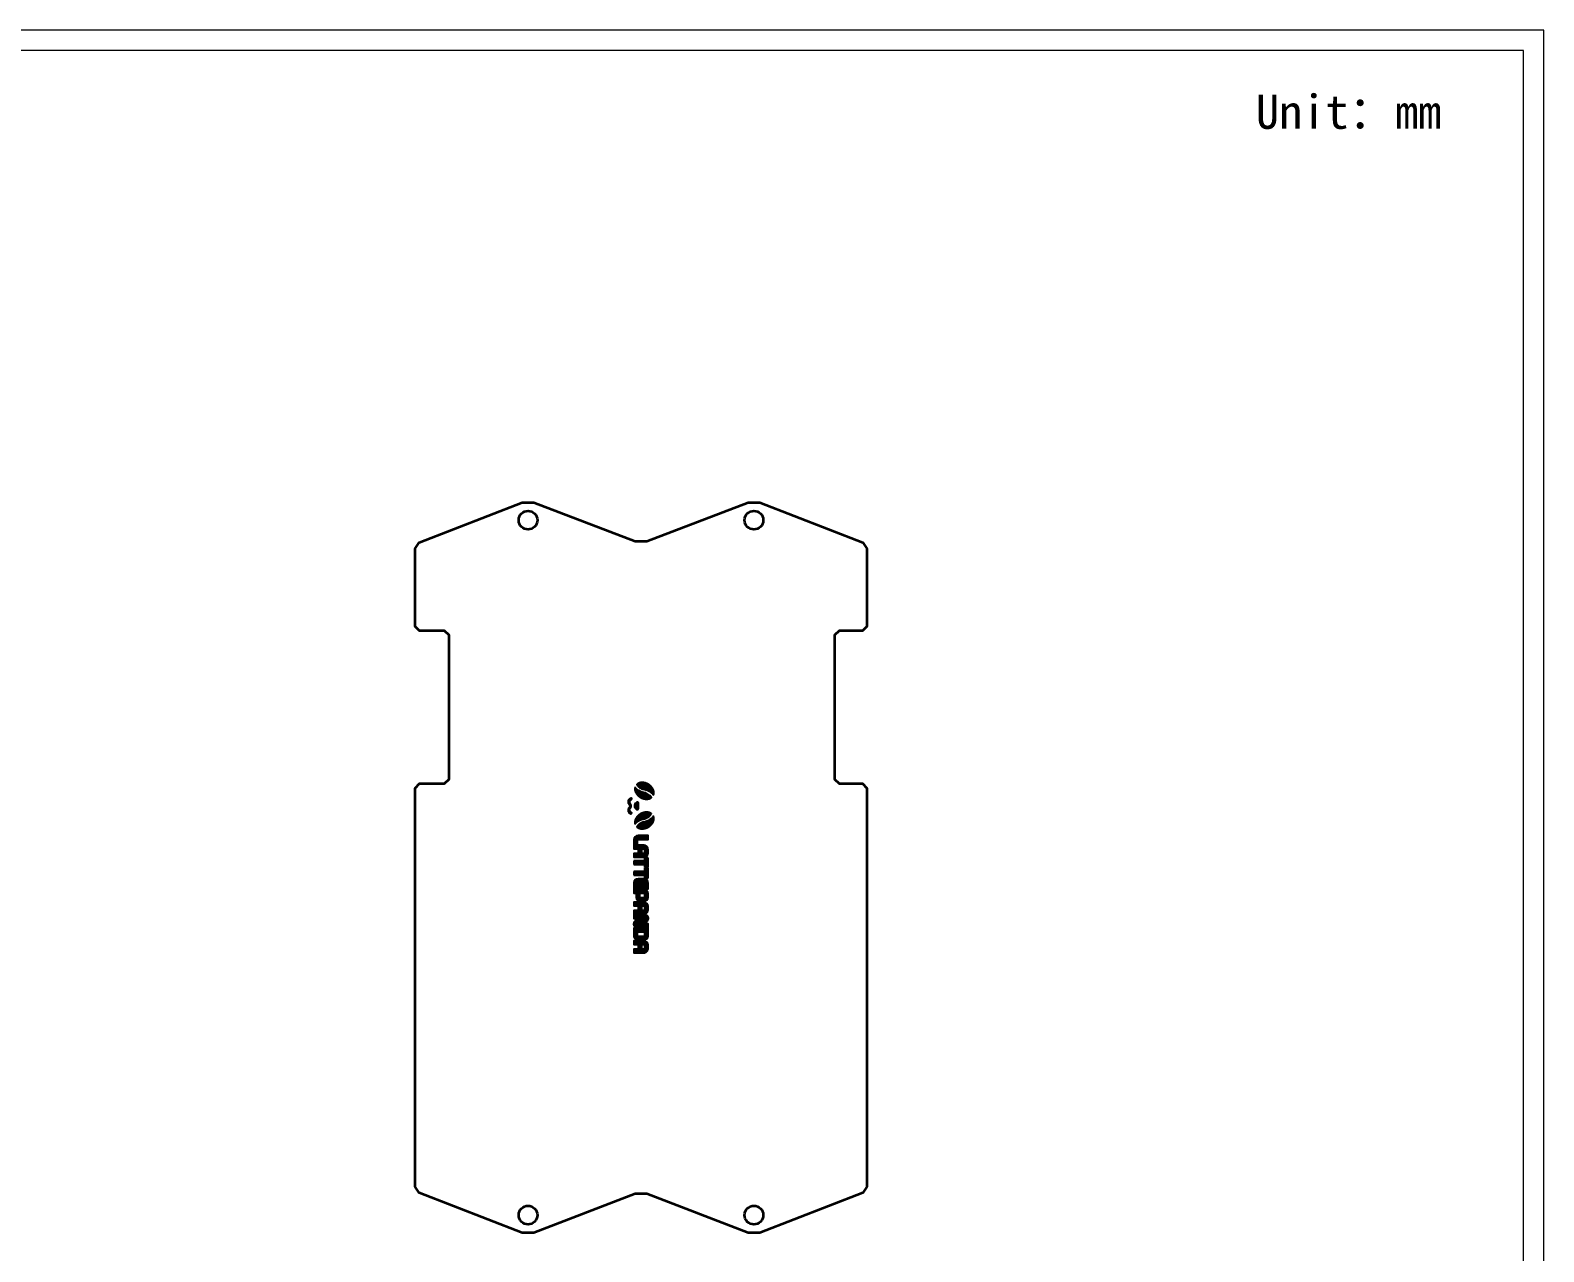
# Model space of a CAD drawing. Header units: millimetres. Extents: x 229 to 826, y -148 to 277.
# Drawn here: x 486 to 826.3, y 2.1 to 276.9 of the extents above; entities that cross this region are included whole.
import ezdxf

# ---------------------------------------------------------------- set-up
doc = ezdxf.new("R2010")
doc.units = ezdxf.units.MM
doc.header["$MEASUREMENT"] = 0
for name, color, linetype, lineweight in [('图框', 7, 'Continuous', 15), ('尺寸线层', 3, 'Continuous', 15), ('粗实线层', 7, 'Continuous', 35)]:
    doc.layers.add(name, color=color, linetype=linetype, lineweight=lineweight)
doc.layers.add('尺寸图$可见线$曲线', color=7, linetype='Continuous')
doc.styles.add('Arial Regular', font='arial.ttf')

msp = doc.modelspace()

# ---------------------------------------------------------------- hatches: boundary and pattern name
at = {"layer": '尺寸线层', "true_color": 0xcd2027}
h = msp.add_hatch(dxfattribs=at)
h.set_pattern_fill('ANSI31', color=242)
h.paths.add_polyline_path([(625.85, 106.52), (625.81, 106.57), (625.77, 106.62), (625.73, 106.66), (625.69, 106.71), (625.65, 106.76), (625.6, 106.81), (625.56, 106.85), (625.51, 106.9), (625.46, 106.94), (625.41, 106.99), (625.36, 107.03), (625.3, 107.07), (625.25, 107.11), (625.19, 107.15), (625.13, 107.19), (625.07, 107.23), (625.01, 107.27), (624.95, 107.3), (624.89, 107.34), (624.83, 107.37), (624.76, 107.4), (624.7, 107.43), (624.64, 107.46), (624.57, 107.48), (624.51, 107.51), (624.44, 107.53), (624.37, 107.55), (624.32, 107.57), (624.26, 107.59), (624.2, 107.6), (624.14, 107.61), (624.08, 107.62), (624.03, 107.63), (623.97, 107.64), (623.91, 107.65), (623.86, 107.66), (623.8, 107.66), (623.74, 107.67), (623.69, 107.67), (623.63, 107.67), (623.58, 107.67), (623.52, 107.67), (623.47, 107.66), (623.42, 107.66), (623.38, 107.66), (623.34, 107.65), (623.3, 107.65), (623.26, 107.64), (623.22, 107.63), (623.17, 107.62), (623.13, 107.61), (623.09, 107.6), (623.05, 107.59), (623.01, 107.58), (622.97, 107.57), (622.93, 107.56), (622.89, 107.54), (622.86, 107.53), (622.82, 107.51), (622.79, 107.5), (622.76, 107.48), (622.73, 107.47), (622.7, 107.45), (622.67, 107.43), (622.64, 107.42), (622.61, 107.4), (622.58, 107.38), (622.55, 107.36), (622.53, 107.34), (622.5, 107.32), (622.47, 107.3), (622.45, 107.28), (622.42, 107.26), (622.39, 107.24), (622.37, 107.21), (622.49, 107.05), (622.52, 107.01), (622.55, 106.97), (622.58, 106.93), (622.62, 106.89), (622.66, 106.85), (622.7, 106.81), (622.74, 106.77), (622.79, 106.72), (622.85, 106.68), (622.91, 106.63), (622.97, 106.59), (623.04, 106.54), (623.14, 106.47), (623.2, 106.43), (623.26, 106.4), (623.32, 106.36), (623.39, 106.33), (623.45, 106.3), (623.48, 106.28), (623.52, 106.27), (623.56, 106.25), (623.61, 106.23), (623.65, 106.22), (623.7, 106.2), (623.74, 106.19), (623.78, 106.18), (623.83, 106.17), (623.87, 106.16), (623.95, 106.14), (624.21, 106.09), (624.31, 106.07), (624.36, 106.05), (624.41, 106.04), (624.47, 106.02), (624.53, 106.01), (624.58, 105.99), (624.64, 105.97), (624.71, 105.94), (624.77, 105.92), (624.84, 105.89), (624.9, 105.85), (624.97, 105.82), (625.05, 105.78), (625.12, 105.74), (625.2, 105.69), (625.3, 105.63), (625.39, 105.56), (625.48, 105.5), (625.52, 105.47), (625.56, 105.44), (625.63, 105.38), (625.7, 105.32), (625.76, 105.26), (625.82, 105.21), (625.87, 105.15), (625.92, 105.1), (625.97, 105.05), (626.01, 105), (626.05, 104.95), (626.08, 104.91), (626.14, 104.83), (626.16, 104.87), (626.17, 104.91), (626.19, 104.96), (626.2, 105), (626.21, 105.05), (626.22, 105.09), (626.23, 105.14), (626.24, 105.18), (626.24, 105.23), (626.24, 105.27), (626.25, 105.32), (626.25, 105.36), (626.25, 105.41), (626.25, 105.46), (626.24, 105.5), (626.24, 105.55), (626.23, 105.59), (626.23, 105.64), (626.22, 105.69), (626.21, 105.73), (626.2, 105.78), (626.19, 105.82), (626.17, 105.87), (626.16, 105.91), (626.15, 105.96), (626.13, 106), (626.11, 106.04), (626.09, 106.09), (626.07, 106.13), (626.05, 106.17), (626.03, 106.22), (626.01, 106.26), (625.98, 106.31), (625.95, 106.36), (625.92, 106.41), (625.88, 106.47)])
h.paths.add_polyline_path([(623.96, 105.45, -0.177533), (622, 106.58), (621.99, 106.55), (621.98, 106.52), (621.98, 106.48), (621.97, 106.45), (621.97, 106.42), (621.96, 106.39), (621.96, 106.35), (621.96, 106.32), (621.96, 106.29), (621.95, 106.26), (621.95, 106.22), (621.95, 106.19), (621.96, 106.16), (621.96, 106.13), (621.96, 106.09), (621.96, 106.06), (621.97, 106.03), (621.97, 106), (621.98, 105.96), (621.98, 105.93), (621.99, 105.9), (621.99, 105.87), (622, 105.83), (622.01, 105.8), (622.02, 105.77), (622.03, 105.74), (622.05, 105.67), (622.07, 105.61), (622.09, 105.55), (622.11, 105.5), (622.14, 105.45), (622.16, 105.4), (622.19, 105.35), (622.22, 105.3), (622.25, 105.25), (622.28, 105.2), (622.31, 105.15), (622.34, 105.1), (622.38, 105.05), (622.42, 105), (622.45, 104.95), (622.49, 104.91), (622.53, 104.86), (622.58, 104.82), (622.62, 104.77), (622.67, 104.72), (622.73, 104.67), (622.78, 104.62), (622.84, 104.57), (622.9, 104.53), (622.95, 104.49), (623.01, 104.44), (623.07, 104.4), (623.13, 104.36), (623.19, 104.33), (623.25, 104.29), (623.31, 104.26), (623.37, 104.23), (623.43, 104.2), (623.49, 104.17), (623.55, 104.15), (623.61, 104.12), (623.67, 104.1), (623.73, 104.08), (623.79, 104.06), (623.85, 104.04), (623.91, 104.02), (623.97, 104.01), (624.02, 103.99), (624.08, 103.98), (624.14, 103.97), (624.2, 103.96), (624.26, 103.95), (624.32, 103.94), (624.38, 103.94), (624.43, 103.93), (624.49, 103.93), (624.54, 103.93), (624.58, 103.93), (624.63, 103.93), (624.67, 103.93), (624.72, 103.93), (624.76, 103.94), (624.81, 103.94), (624.85, 103.95), (624.9, 103.95), (624.94, 103.96), (624.99, 103.97), (625.03, 103.97), (625.07, 103.98), (625.12, 104), (625.16, 104.01), (625.2, 104.02), (625.24, 104.03), (625.27, 104.04), (625.3, 104.05), (625.34, 104.07), (625.37, 104.08), (625.4, 104.09), (625.43, 104.11), (625.47, 104.13), (625.5, 104.14), (625.53, 104.16), (625.56, 104.18), (625.59, 104.19), (625.62, 104.21), (625.65, 104.23), (625.68, 104.25), (625.71, 104.27), (625.64, 104.37, 0.199507)])
h.paths.add_polyline_path([(622.81, 102.91, 0.487088), (622.42, 103.22), (622.31, 103.16, 0.127146), (621.97, 102.79, 0.247465), (621.99, 101.96, 0.090172), (622.22, 101.68, 0.066863), (622.43, 101.56), (622.48, 101.56), (622.5, 101.56), (622.52, 101.56, 0.383154), (622.81, 101.86)])
h.paths.add_polyline_path([(620.89, 102.98, -0.490552), (621.05, 103.76), (621.15, 103.79, 0.364493), (621.29, 103.95), (621.29, 103.95), (621.29, 103.96), (621.29, 103.97), (621.28, 103.99), (621.25, 104.06), (621.16, 104.11), (621.14, 104.11), (621.12, 104.11), (621.09, 104.11), (621.08, 104.11), (621.06, 104.11), (621.04, 104.11), (621.03, 104.1), (621.01, 104.1), (620.99, 104.09), (620.97, 104.09), (620.95, 104.08), (620.94, 104.07), (620.92, 104.07), (620.9, 104.06), (620.88, 104.05), (620.87, 104.04), (620.85, 104.03), (620.83, 104.02), (620.82, 104.01), (620.8, 104), (620.79, 103.99), (620.77, 103.98), (620.76, 103.97), (620.74, 103.96), (620.73, 103.95), (620.71, 103.93), (620.7, 103.92), (620.68, 103.91), (620.67, 103.89), (620.66, 103.88), (620.64, 103.87), (620.63, 103.85), (620.62, 103.84), (620.61, 103.82), (620.6, 103.8), (620.59, 103.79), (620.58, 103.77), (620.56, 103.75), (620.55, 103.74), (620.54, 103.72), (620.53, 103.7), (620.53, 103.68), (620.52, 103.66), (620.51, 103.64), (620.5, 103.62), (620.49, 103.6), (620.49, 103.58), (620.48, 103.56), (620.47, 103.54), (620.47, 103.52), (620.46, 103.5), (620.46, 103.48), (620.46, 103.46), (620.45, 103.44), (620.45, 103.41), (620.45, 103.39), (620.44, 103.36), (620.44, 103.33), (620.44, 103.3), (620.44, 103.29), (620.44, 103.27), (620.44, 103.26), (620.44, 103.24), (620.45, 103.22), (620.45, 103.21), (620.45, 103.19), (620.45, 103.17), (620.45, 103.16), (620.46, 103.14), (620.46, 103.12), (620.47, 103.11), (620.47, 103.09), (620.47, 103.07), (620.48, 103.06), (620.48, 103.04), (620.49, 103.02), (620.5, 103.01), (620.5, 102.99), (620.51, 102.97), (620.52, 102.96), (620.53, 102.94), (620.54, 102.92), (620.55, 102.9), (620.56, 102.88), (620.57, 102.86), (620.58, 102.84), (620.59, 102.83), (620.6, 102.81), (620.62, 102.79), (620.63, 102.78), (620.64, 102.76), (620.66, 102.74), (620.67, 102.73), (620.68, 102.71), (620.7, 102.7, -0.374443), (620.7, 102.04), (620.68, 102.02), (620.66, 102), (620.64, 101.98), (620.62, 101.96), (620.62, 101.94), (620.61, 101.93), (620.6, 101.92), (620.59, 101.91), (620.58, 101.9), (620.58, 101.88), (620.57, 101.87), (620.56, 101.86), (620.55, 101.83), (620.53, 101.81), (620.52, 101.78), (620.51, 101.75), (620.5, 101.73), (620.49, 101.7), (620.48, 101.67), (620.48, 101.66), (620.47, 101.65), (620.47, 101.63), (620.47, 101.61), (620.46, 101.59), (620.46, 101.58), (620.46, 101.56), (620.46, 101.54), (620.45, 101.51), (620.45, 101.48), (620.45, 101.46), (620.45, 101.43), (620.45, 101.41), (620.45, 101.39), (620.45, 101.37), (620.45, 101.36), (620.46, 101.34), (620.46, 101.32), (620.46, 101.3), (620.46, 101.29), (620.47, 101.27), (620.47, 101.25), (620.47, 101.24), (620.48, 101.22), (620.48, 101.2), (620.49, 101.18), (620.49, 101.17), (620.5, 101.15), (620.5, 101.13), (620.51, 101.12), (620.52, 101.1), (620.52, 101.08), (620.53, 101.06), (620.54, 101.04), (620.55, 101.03), (620.56, 101.01), (620.57, 100.99), (620.58, 100.98), (620.59, 100.96), (620.6, 100.94), (620.61, 100.93), (620.62, 100.91), (620.63, 100.9), (620.64, 100.88), (620.66, 100.87), (620.67, 100.86), (620.68, 100.84), (620.69, 100.83), (620.7, 100.82), (620.72, 100.81), (620.73, 100.79), (620.74, 100.78), (620.76, 100.77), (620.77, 100.76), (620.79, 100.75), (620.8, 100.74), (620.81, 100.73), (620.83, 100.72), (620.84, 100.71), (620.86, 100.7), (620.87, 100.69), (620.89, 100.69), (620.9, 100.68), (620.92, 100.67), (620.93, 100.67), (620.95, 100.66), (620.96, 100.66), (620.98, 100.65), (620.99, 100.65), (621, 100.64), (621.02, 100.64), (621.03, 100.63), (621.05, 100.63), (621.07, 100.63), (621.08, 100.62), (621.1, 100.62), (621.11, 100.62), (621.11, 100.62), (621.12, 100.62), (621.13, 100.62), (621.14, 100.62), (621.14, 100.62, 0.332651), (621.28, 100.75), (621.29, 100.77), (621.29, 100.78), (621.29, 100.79), (621.29, 100.81, 0.234651), (621.2, 100.93), (621.15, 100.95), (621.05, 100.98, -0.490977), (620.89, 101.76, 0.420874)])
h.paths.add_polyline_path([(625.52, 100.4), (625.56, 100.45), (625.71, 100.65), (625.68, 100.67), (625.65, 100.69), (625.62, 100.71), (625.59, 100.73), (625.56, 100.75), (625.53, 100.76), (625.49, 100.78), (625.46, 100.8), (625.43, 100.81), (625.4, 100.83), (625.36, 100.84), (625.33, 100.86), (625.3, 100.87), (625.26, 100.88), (625.23, 100.89), (625.19, 100.9), (625.16, 100.91), (625.13, 100.92), (625.09, 100.93), (625.06, 100.94), (625.02, 100.95), (624.99, 100.95), (624.95, 100.96), (624.91, 100.97), (624.84, 100.98), (624.77, 100.98), (624.7, 100.99), (624.63, 100.99), (624.56, 100.99), (624.5, 100.99), (624.44, 100.99), (624.38, 100.98), (624.31, 100.98), (624.25, 100.97), (624.19, 100.96), (624.12, 100.95), (624.06, 100.93), (624, 100.92), (623.93, 100.9), (623.87, 100.89), (623.81, 100.87), (623.74, 100.85), (623.68, 100.82), (623.61, 100.8), (623.55, 100.77), (623.49, 100.75), (623.43, 100.72), (623.37, 100.69), (623.31, 100.66), (623.25, 100.63), (623.19, 100.59), (623.13, 100.55), (623.07, 100.52), (623.01, 100.48), (622.95, 100.43), (622.89, 100.39), (622.84, 100.35), (622.78, 100.3), (622.73, 100.25), (622.67, 100.2), (622.63, 100.16), (622.59, 100.12), (622.55, 100.08), (622.51, 100.04), (622.48, 99.99), (622.44, 99.95), (622.41, 99.9), (622.37, 99.86), (622.34, 99.82), (622.31, 99.77), (622.28, 99.72), (622.25, 99.68), (622.22, 99.63), (622.2, 99.58), (622.17, 99.54), (622.15, 99.49), (622.13, 99.45), (622.11, 99.41), (622.1, 99.38), (622.08, 99.34), (622.07, 99.3), (622.05, 99.26), (622.04, 99.22), (622.03, 99.18), (622.02, 99.15), (622.01, 99.11), (622, 99.07), (621.99, 99.03), (621.98, 98.99), (621.97, 98.95), (621.97, 98.91), (621.96, 98.87), (621.96, 98.83), (621.96, 98.8), (621.96, 98.77), (621.95, 98.73), (621.95, 98.7), (621.95, 98.67), (621.96, 98.64), (621.96, 98.6), (621.96, 98.57), (621.96, 98.54), (621.97, 98.5), (621.97, 98.47), (621.98, 98.44), (621.98, 98.4), (621.99, 98.37), (622, 98.34), (622.03, 98.38), (622.07, 98.43), (622.11, 98.47), (622.14, 98.51), (622.18, 98.55), (622.22, 98.58), (622.26, 98.62), (622.29, 98.66), (622.35, 98.7), (622.4, 98.75), (622.45, 98.79), (622.51, 98.84), (622.57, 98.88), (622.63, 98.92), (622.69, 98.97), (622.76, 99.01), (622.84, 99.06), (622.92, 99.1), (623.01, 99.15), (623.1, 99.2), (623.18, 99.24), (623.27, 99.28), (623.35, 99.31), (623.4, 99.33), (623.44, 99.34), (623.51, 99.37), (623.58, 99.39), (623.64, 99.41), (623.71, 99.42), (623.83, 99.45), (624.05, 99.49), (624.15, 99.51), (624.2, 99.52), (624.25, 99.54), (624.31, 99.55), (624.36, 99.57), (624.41, 99.59), (624.47, 99.61), (624.52, 99.63), (624.58, 99.66), (624.63, 99.69), (624.69, 99.72), (624.75, 99.75), (624.81, 99.79), (624.9, 99.84), (624.99, 99.9), (625.07, 99.96), (625.15, 100.02), (625.18, 100.05), (625.21, 100.07), (625.25, 100.1), (625.28, 100.13), (625.31, 100.16), (625.33, 100.19), (625.39, 100.24), (625.44, 100.3), (625.48, 100.35)])
h.paths.add_polyline_path([(625.87, 98.43), (625.9, 98.47), (625.93, 98.51), (625.95, 98.55), (625.98, 98.59), (626, 98.64), (626.03, 98.68), (626.05, 98.73), (626.07, 98.77), (626.09, 98.82), (626.11, 98.86), (626.13, 98.91), (626.15, 98.96), (626.16, 99), (626.17, 99.04), (626.18, 99.08), (626.19, 99.11), (626.2, 99.15), (626.21, 99.18), (626.22, 99.22), (626.22, 99.26), (626.23, 99.29), (626.24, 99.33), (626.24, 99.37), (626.24, 99.4), (626.25, 99.44), (626.25, 99.48), (626.25, 99.51), (626.25, 99.55), (626.25, 99.59), (626.25, 99.62), (626.25, 99.65), (626.24, 99.68), (626.24, 99.72), (626.23, 99.75), (626.23, 99.78), (626.22, 99.81), (626.22, 99.84), (626.21, 99.88), (626.2, 99.91), (626.19, 99.94), (626.18, 99.97), (626.17, 100), (626.16, 100.03), (626.15, 100.06), (626.14, 100.09, -0.106667), (625.15, 99.2), (625.12, 99.18), (625.09, 99.16), (624.94, 99.08), (624.86, 99.05), (624.79, 99.01), (624.72, 98.99), (624.66, 98.96), (624.59, 98.94), (624.53, 98.92), (624.47, 98.9), (624.41, 98.88), (624.36, 98.87), (624.3, 98.85), (624.19, 98.83), (623.9, 98.77), (623.81, 98.75), (623.76, 98.74), (623.71, 98.72), (623.66, 98.71), (623.61, 98.69), (623.56, 98.67), (623.5, 98.65), (623.45, 98.62), (623.39, 98.59), (623.33, 98.56), (623.27, 98.52), (623.17, 98.47), (623.11, 98.43), (623.04, 98.39), (622.98, 98.34), (622.9, 98.29), (622.83, 98.23), (622.8, 98.2), (622.76, 98.17), (622.73, 98.14), (622.7, 98.11), (622.67, 98.08), (622.64, 98.05), (622.61, 98.02), (622.59, 97.99), (622.54, 97.93), (622.49, 97.87), (622.37, 97.71), (622.4, 97.68), (622.43, 97.65), (622.46, 97.63), (622.49, 97.6), (622.52, 97.58), (622.55, 97.56), (622.59, 97.53), (622.62, 97.51), (622.65, 97.49), (622.69, 97.47), (622.72, 97.46), (622.76, 97.44), (622.79, 97.42), (622.83, 97.41), (622.87, 97.39), (622.9, 97.38), (622.94, 97.36), (622.98, 97.35), (623.02, 97.34), (623.06, 97.33), (623.1, 97.32), (623.14, 97.31), (623.18, 97.3), (623.22, 97.29), (623.26, 97.28), (623.3, 97.28), (623.34, 97.27), (623.38, 97.27), (623.42, 97.26), (623.46, 97.26), (623.5, 97.26), (623.54, 97.26), (623.6, 97.26), (623.67, 97.26), (623.73, 97.26), (623.79, 97.26), (623.86, 97.27), (623.92, 97.28), (623.98, 97.29), (624.05, 97.3), (624.11, 97.31), (624.18, 97.32), (624.25, 97.34), (624.31, 97.36), (624.38, 97.37), (624.44, 97.39), (624.51, 97.42), (624.58, 97.44), (624.64, 97.47), (624.71, 97.5), (624.78, 97.53), (624.85, 97.56), (624.93, 97.6), (625.01, 97.65), (625.09, 97.7), (625.18, 97.75), (625.22, 97.78), (625.26, 97.81), (625.3, 97.84), (625.34, 97.87), (625.38, 97.9), (625.42, 97.94), (625.46, 97.97), (625.5, 98.01), (625.54, 98.04), (625.58, 98.08), (625.61, 98.11), (625.65, 98.15), (625.68, 98.19), (625.72, 98.23), (625.75, 98.27), (625.78, 98.31), (625.81, 98.35), (625.84, 98.39)])
h.paths.add_polyline_path([(624.93, 95.71), (622.71, 95.71, 0.413978), (621.75, 94.75), (621.75, 93.7), (622.58, 93.7), (622.58, 94.75, -0.414214), (622.71, 94.88), (624.93, 94.88)])
h.paths.add_polyline_path([(623.5, 92.71), (623.97, 92.71), (624.02, 92.7, -0.296665), (624.1, 92.58), (624.1, 91.83), (624.1, 91.8, -0.352526), (623.97, 91.7), (621.75, 91.7), (621.75, 90.87), (623.97, 90.87, 0.414115), (624.93, 91.83), (624.93, 92.58, 0.414189), (623.97, 93.54), (621.75, 93.54), (621.75, 92.71), (622.67, 92.71), (622.67, 91.83), (623.5, 91.83)])
h.paths.add_polyline_path([(624.93, 90.72), (624.12, 90.72), (624.12, 90.04), (621.75, 90.04), (621.75, 89.21), (624.12, 89.21), (624.12, 88.53), (624.93, 88.53)])
h.paths.add_polyline_path([(624.93, 88.36), (624.12, 88.36), (624.12, 87.68), (621.75, 87.68), (621.75, 86.85), (624.12, 86.85), (624.12, 86.18), (624.93, 86.18)])
h.paths.add_polyline_path([(623.97, 86.02), (622.71, 86.02, 0.413978), (621.75, 85.06), (621.75, 83.76), (622.58, 83.76), (622.58, 85.06, -0.308193), (622.66, 85.18), (622.71, 85.19), (622.92, 85.19), (622.92, 83.76), (623.75, 83.76), (623.75, 85.19), (623.97, 85.19), (624.02, 85.18, -0.296665), (624.1, 85.06), (624.1, 83.76), (624.93, 83.76), (624.93, 85.06, 0.414189)])
h.paths.add_polyline_path([(624.93, 82.62, 0.414312), (623.97, 83.58), (621.75, 83.58), (621.75, 82.75), (623.97, 82.75, -0.413735), (624.1, 82.62), (624.1, 81.88, -0.414214), (623.97, 81.74), (623.22, 81.74, -0.413049), (623.09, 81.88), (623.09, 82.62), (622.26, 82.62), (622.26, 81.87, 0.414106), (623.22, 80.91), (623.97, 80.91, 0.413703), (624.93, 81.88)])
h.paths.add_polyline_path([(623.97, 80.74), (621.75, 80.74), (621.75, 79.9), (622.67, 79.9), (622.67, 79.02), (623.5, 79.02), (623.5, 79.9), (623.97, 79.9, -0.414214), (624.1, 79.77), (624.1, 79.01), (624.09, 78.99, -0.348462), (623.97, 78.89), (621.75, 78.89), (621.75, 78.06), (623.97, 78.06), (623.99, 78.06), (624.02, 78.06), (624.04, 78.06), (624.07, 78.07), (624.09, 78.07), (624.11, 78.07), (624.14, 78.08), (624.16, 78.08), (624.19, 78.09), (624.21, 78.09), (624.23, 78.1), (624.25, 78.1), (624.28, 78.11), (624.3, 78.12), (624.32, 78.13), (624.34, 78.14), (624.36, 78.15), (624.39, 78.16), (624.41, 78.17), (624.43, 78.18), (624.45, 78.19), (624.47, 78.2), (624.49, 78.21), (624.51, 78.23), (624.52, 78.24), (624.54, 78.25), (624.56, 78.27), (624.58, 78.28), (624.6, 78.3), (624.61, 78.31), (624.63, 78.33), (624.65, 78.34), (624.66, 78.36), (624.68, 78.38), (624.7, 78.39), (624.71, 78.41), (624.72, 78.43), (624.74, 78.45), (624.75, 78.47), (624.77, 78.49), (624.78, 78.51), (624.79, 78.53), (624.8, 78.55), (624.81, 78.57), (624.82, 78.59), (624.83, 78.61), (624.84, 78.63), (624.85, 78.65), (624.86, 78.67), (624.87, 78.69), (624.88, 78.72), (624.89, 78.74), (624.89, 78.76), (624.9, 78.78), (624.9, 78.81), (624.91, 78.83), (624.91, 78.85), (624.92, 78.88), (624.92, 78.9), (624.92, 78.93), (624.93, 78.95), (624.93, 78.97), (624.93, 79), (624.93, 79.77, 0.414214)])
h.paths.add_polyline_path([(624.97, 77.35), (624.96, 77.36), (624.96, 77.38), (624.95, 77.4), (624.94, 77.42), (624.94, 77.43), (624.93, 77.45), (624.92, 77.47), (624.92, 77.48), (624.91, 77.5), (624.9, 77.51), (624.89, 77.52), (624.88, 77.54), (624.87, 77.55), (624.86, 77.57), (624.85, 77.58), (624.84, 77.59), (624.83, 77.61), (624.82, 77.62), (624.81, 77.63), (624.8, 77.64), (624.79, 77.66), (624.78, 77.67), (624.76, 77.68), (624.75, 77.69), (624.74, 77.7), (624.72, 77.71), (624.71, 77.73), (624.7, 77.74), (624.68, 77.75), (624.67, 77.76), (624.65, 77.76), (624.64, 77.77), (624.62, 77.78), (624.6, 77.79), (624.59, 77.8), (624.57, 77.81), (624.56, 77.81), (624.54, 77.82), (624.52, 77.83), (624.5, 77.83), (624.48, 77.84), (624.46, 77.85), (624.43, 77.85), (624.41, 77.86), (624.39, 77.86), (624.37, 77.87), (624.35, 77.87), (624.33, 77.87), (624.3, 77.87), (624.28, 77.88), (624.26, 77.88), (624.24, 77.88), (624.22, 77.88), (624.19, 77.88), (621.75, 77.88), (621.75, 77.05), (623.79, 77.05), (624.32, 77.1), (624.33, 77.05), (623.81, 76.98), (622.58, 76.76), (622.5, 76.74), (622.42, 76.72), (622.38, 76.71), (622.35, 76.7), (622.31, 76.69), (622.28, 76.68), (622.25, 76.67), (622.22, 76.65), (622.19, 76.64), (622.16, 76.62), (622.14, 76.62), (622.12, 76.61), (622.11, 76.6), (622.09, 76.59), (622.08, 76.58), (622.06, 76.57), (622.04, 76.56), (622.03, 76.55), (622.01, 76.53), (622, 76.52), (621.99, 76.51), (621.97, 76.5), (621.96, 76.49), (621.94, 76.47), (621.93, 76.46), (621.92, 76.45), (621.9, 76.43), (621.89, 76.41), (621.88, 76.39), (621.86, 76.37), (621.85, 76.36), (621.84, 76.34), (621.83, 76.32), (621.81, 76.3), (621.8, 76.28), (621.79, 76.26), (621.78, 76.24), (621.77, 76.22), (621.77, 76.2), (621.76, 76.18), (621.75, 76.16), (621.74, 76.14), (621.73, 76.11), (621.73, 76.09), (621.72, 76.07), (621.72, 76.05), (621.71, 76.03), (621.71, 76.01), (621.7, 75.99), (621.7, 75.96), (621.7, 75.94), (621.7, 75.92), (621.69, 75.9), (621.69, 75.88), (621.69, 75.86), (621.69, 75.83), (621.69, 75.81), (621.69, 75.79), (621.69, 75.77), (621.69, 75.75), (621.7, 75.73), (621.7, 75.72), (621.7, 75.7), (621.7, 75.68), (621.71, 75.66), (621.71, 75.64), (621.72, 75.62), (621.72, 75.61), (621.73, 75.59), (621.73, 75.57), (621.74, 75.55), (621.74, 75.54), (621.75, 75.52), (621.76, 75.5), (621.76, 75.49), (621.77, 75.47), (621.78, 75.46), (621.79, 75.44), (621.8, 75.43), (621.8, 75.41), (621.81, 75.4), (621.82, 75.39), (621.83, 75.37), (621.84, 75.36), (621.85, 75.35), (621.86, 75.33), (621.87, 75.32), (621.88, 75.31), (621.89, 75.3), (621.9, 75.29), (621.92, 75.27), (621.93, 75.26), (621.94, 75.25), (621.96, 75.24), (621.97, 75.23), (621.98, 75.22), (622, 75.21), (622.01, 75.2), (622.03, 75.19), (622.04, 75.18), (622.06, 75.17), (622.07, 75.16), (622.09, 75.15), (622.1, 75.14), (622.12, 75.14), (622.14, 75.13), (622.16, 75.12), (622.18, 75.11), (622.2, 75.11), (622.22, 75.1), (622.25, 75.09), (622.27, 75.09), (622.29, 75.08), (622.31, 75.08), (622.33, 75.08), (622.36, 75.07), (622.38, 75.07), (622.4, 75.07), (622.43, 75.07), (622.45, 75.07), (622.47, 75.06), (622.5, 75.06), (624.93, 75.06), (624.93, 75.9), (622.97, 75.9), (622.37, 75.85), (622.36, 75.89), (622.88, 75.96), (623.09, 76.01), (623.3, 76.05), (623.52, 76.09), (624.13, 76.2), (624.25, 76.23), (624.29, 76.24), (624.33, 76.25), (624.37, 76.26), (624.4, 76.27), (624.44, 76.28), (624.48, 76.3), (624.49, 76.31), (624.51, 76.31), (624.53, 76.32), (624.55, 76.33), (624.57, 76.34), (624.59, 76.36), (624.61, 76.37), (624.63, 76.38), (624.65, 76.39), (624.67, 76.41), (624.68, 76.42), (624.7, 76.43), (624.71, 76.44), (624.72, 76.45), (624.74, 76.46), (624.75, 76.48), (624.76, 76.49), (624.77, 76.5), (624.78, 76.52), (624.8, 76.53), (624.81, 76.55), (624.83, 76.57), (624.84, 76.59), (624.85, 76.61), (624.86, 76.63), (624.87, 76.64), (624.89, 76.66), (624.9, 76.68), (624.91, 76.7), (624.91, 76.72), (624.92, 76.74), (624.93, 76.76), (624.94, 76.79), (624.95, 76.81), (624.96, 76.83), (624.96, 76.85), (624.97, 76.87), (624.97, 76.89), (624.98, 76.91), (624.98, 76.93), (624.99, 76.95), (624.99, 76.98), (624.99, 77), (625, 77.02), (625, 77.04), (625, 77.06), (625, 77.08), (625, 77.1), (625, 77.12), (625, 77.15), (625, 77.17), (625, 77.18), (625, 77.2), (624.99, 77.22), (624.99, 77.24), (624.99, 77.26), (624.98, 77.28), (624.98, 77.29), (624.98, 77.31), (624.97, 77.33)])
h.paths.add_polyline_path([(624.93, 73.18), (624.93, 74.88), (621.75, 74.88), (621.75, 73.17, 0.413999), (622.71, 72.21), (623.97, 72.21, 0.414191)])
h.paths.add_polyline_path([(623.97, 73.04), (622.71, 73.04), (622.68, 73.04, -0.353166), (622.58, 73.17), (622.58, 74.05), (624.1, 74.05), (624.1, 73.17, -0.308867), (624.02, 73.05)], flags=16)
h.paths.add_polyline_path([(623.97, 72.03), (621.75, 72.03), (621.75, 71.2), (622.67, 71.2), (622.67, 70.32), (623.5, 70.32), (623.5, 71.2), (623.97, 71.2, -0.41488), (624.1, 71.07), (624.1, 70.32), (624.1, 70.29), (624.09, 70.27, -0.297306), (623.97, 70.19), (621.75, 70.19), (621.75, 69.36), (623.97, 69.36), (623.99, 69.36), (624.02, 69.36), (624.04, 69.36), (624.07, 69.36), (624.09, 69.37), (624.11, 69.37), (624.14, 69.37), (624.16, 69.38), (624.19, 69.38), (624.21, 69.39), (624.23, 69.39), (624.25, 69.4), (624.28, 69.41), (624.3, 69.42), (624.32, 69.42), (624.34, 69.43), (624.36, 69.44), (624.39, 69.45), (624.41, 69.46), (624.43, 69.47), (624.45, 69.49), (624.47, 69.5), (624.49, 69.51), (624.51, 69.52), (624.52, 69.54), (624.54, 69.55), (624.56, 69.56), (624.58, 69.58), (624.6, 69.59), (624.61, 69.61), (624.63, 69.62), (624.65, 69.64), (624.66, 69.66), (624.68, 69.67), (624.7, 69.69), (624.71, 69.71), (624.72, 69.73), (624.74, 69.74), (624.75, 69.76), (624.77, 69.78), (624.78, 69.8), (624.79, 69.82), (624.8, 69.84), (624.81, 69.86), (624.82, 69.88), (624.83, 69.9), (624.84, 69.92), (624.85, 69.95), (624.86, 69.97), (624.87, 69.99), (624.88, 70.01), (624.89, 70.03), (624.89, 70.06), (624.9, 70.08), (624.9, 70.1), (624.91, 70.13), (624.91, 70.15), (624.92, 70.17), (624.92, 70.2), (624.92, 70.22), (624.93, 70.25), (624.93, 70.27), (624.93, 70.3), (624.93, 71.07, 0.414321)])

# ---------------------------------------------------------------- linework, layer by layer
at = {"layer": '图框'}
for points in [[(826.35, 276.92), (228.99, 276.92), (228.99, -148.18), (826.35, -148.18)], [(821.78, 272.35), (233.56, 272.35), (233.56, -143.61), (821.78, -143.61)]]:
    msp.add_lwpolyline(points, close=True, dxfattribs=at)
at = {"layer": '尺寸图$可见线$曲线'}
for p, q in [((620.82, 103.07), (620.82, 103.08)), ((621.75, 90.04), (621.75, 89.21)), ((624.12, 90.04), (621.75, 90.04)), ((621.75, 89.21), (624.12, 89.21)), ((624.93, 90.72), (624.12, 90.72)), ((624.12, 90.72), (624.12, 90.04)), ((624.12, 89.21), (624.12, 88.53)), ((624.12, 88.53), (624.93, 88.53)), ((624.93, 88.53), (624.93, 90.72)), ((621.75, 87.68), (621.75, 86.85)), ((624.12, 87.68), (621.75, 87.68)), ((621.75, 86.85), (624.12, 86.85)), ((624.93, 88.36), (624.12, 88.36)), ((624.12, 88.36), (624.12, 87.68)), ((624.12, 86.85), (624.12, 86.18)), ((624.12, 86.18), (624.93, 86.18)), ((624.93, 86.18), (624.93, 88.36))]:
    msp.add_line(p, q, dxfattribs=at)
for points in [[(622, 106.58), (621.99, 106.55), (621.98, 106.52), (621.98, 106.48), (621.97, 106.45), (621.97, 106.42), (621.96, 106.39), (621.96, 106.35), (621.96, 106.32), (621.96, 106.29), (621.95, 106.26), (621.95, 106.22), (621.95, 106.19), (621.96, 106.16), (621.96, 106.13), (621.96, 106.09), (621.96, 106.06), (621.97, 106.03), (621.97, 106), (621.98, 105.96), (621.98, 105.93), (621.99, 105.9), (621.99, 105.87), (622, 105.83), (622.01, 105.8), (622.02, 105.77), (622.03, 105.74), (622.05, 105.67), (622.07, 105.61), (622.09, 105.55), (622.11, 105.5), (622.14, 105.45), (622.16, 105.4), (622.19, 105.35), (622.22, 105.3), (622.25, 105.25), (622.28, 105.2), (622.31, 105.15), (622.34, 105.1), (622.38, 105.05), (622.42, 105), (622.45, 104.95), (622.49, 104.91), (622.53, 104.86), (622.58, 104.82), (622.62, 104.77), (622.67, 104.72), (622.73, 104.67), (622.78, 104.62), (622.84, 104.57), (622.9, 104.53), (622.95, 104.49), (623.01, 104.44), (623.07, 104.4), (623.13, 104.36), (623.19, 104.33), (623.25, 104.29), (623.31, 104.26), (623.37, 104.23), (623.43, 104.2), (623.49, 104.17), (623.55, 104.15), (623.61, 104.12), (623.67, 104.1), (623.73, 104.08), (623.79, 104.06), (623.85, 104.04), (623.91, 104.02), (623.97, 104.01), (624.02, 103.99), (624.08, 103.98), (624.14, 103.97), (624.2, 103.96), (624.26, 103.95), (624.32, 103.94), (624.38, 103.94), (624.43, 103.93), (624.49, 103.93), (624.54, 103.93), (624.58, 103.93), (624.63, 103.93), (624.67, 103.93), (624.72, 103.93), (624.76, 103.94), (624.81, 103.94), (624.85, 103.95), (624.9, 103.95), (624.94, 103.96), (624.99, 103.97), (625.03, 103.97), (625.07, 103.98), (625.12, 104), (625.16, 104.01), (625.2, 104.02), (625.24, 104.03), (625.27, 104.04), (625.3, 104.05), (625.34, 104.07), (625.37, 104.08), (625.4, 104.09), (625.43, 104.11), (625.47, 104.13), (625.5, 104.14), (625.53, 104.16), (625.56, 104.18), (625.59, 104.19), (625.62, 104.21), (625.65, 104.23), (625.68, 104.25), (625.71, 104.27), (625.64, 104.37, 0.200627), (623.95, 105.45, -0.176657)], [(622.81, 101.86), (622.81, 102.92), (622.81, 102.92), (622.81, 102.92), (622.81, 102.93, 0.474073), (622.42, 103.22), (622.31, 103.16, 0.127146), (621.97, 102.79, 0.247465), (621.99, 101.96, 0.090172), (622.22, 101.68, 0.066863), (622.43, 101.56), (622.48, 101.56), (622.5, 101.56), (622.52, 101.56, 0.383154)], [(622.37, 97.71), (622.4, 97.68), (622.43, 97.65), (622.46, 97.63), (622.49, 97.6), (622.52, 97.58), (622.55, 97.56), (622.59, 97.53), (622.62, 97.51), (622.65, 97.49), (622.69, 97.47), (622.72, 97.46), (622.76, 97.44), (622.79, 97.42), (622.83, 97.41), (622.87, 97.39), (622.9, 97.38), (622.94, 97.36), (622.98, 97.35), (623.02, 97.34), (623.06, 97.33), (623.1, 97.32), (623.14, 97.31), (623.18, 97.3), (623.22, 97.29), (623.26, 97.28), (623.3, 97.28), (623.34, 97.27), (623.38, 97.27), (623.42, 97.26), (623.46, 97.26), (623.5, 97.26), (623.54, 97.26), (623.6, 97.26), (623.67, 97.26), (623.73, 97.26), (623.79, 97.26), (623.86, 97.27), (623.92, 97.28), (623.98, 97.29), (624.05, 97.3), (624.11, 97.31), (624.18, 97.32), (624.25, 97.34), (624.31, 97.36), (624.38, 97.37), (624.44, 97.39), (624.51, 97.42), (624.58, 97.44), (624.64, 97.47), (624.71, 97.5), (624.78, 97.53), (624.85, 97.56), (624.93, 97.6), (625.01, 97.65), (625.09, 97.7), (625.18, 97.75), (625.22, 97.78), (625.26, 97.81), (625.3, 97.84), (625.34, 97.87), (625.38, 97.9), (625.42, 97.94), (625.46, 97.97), (625.5, 98.01), (625.54, 98.04), (625.58, 98.08), (625.61, 98.11), (625.65, 98.15), (625.68, 98.19), (625.72, 98.23), (625.75, 98.27), (625.78, 98.31), (625.81, 98.35), (625.84, 98.39), (625.87, 98.43), (625.9, 98.47), (625.93, 98.51), (625.95, 98.55), (625.98, 98.59), (626, 98.64), (626.03, 98.68), (626.05, 98.73), (626.07, 98.77), (626.09, 98.82), (626.11, 98.86), (626.13, 98.91), (626.15, 98.96), (626.16, 99), (626.17, 99.04), (626.18, 99.08), (626.19, 99.11), (626.2, 99.15), (626.21, 99.18), (626.22, 99.22), (626.22, 99.26), (626.23, 99.29), (626.24, 99.33), (626.24, 99.37), (626.24, 99.4), (626.25, 99.44), (626.25, 99.48), (626.25, 99.51), (626.25, 99.55), (626.25, 99.59), (626.25, 99.62), (626.25, 99.65), (626.24, 99.68), (626.24, 99.72), (626.23, 99.75), (626.23, 99.78), (626.22, 99.81), (626.22, 99.84), (626.21, 99.88), (626.2, 99.91), (626.19, 99.94), (626.18, 99.97), (626.17, 100), (626.16, 100.03), (626.15, 100.06), (626.14, 100.09, -0.106667), (625.15, 99.2), (625.12, 99.18), (625.09, 99.16), (624.94, 99.08), (624.86, 99.05), (624.79, 99.01), (624.72, 98.99), (624.66, 98.96), (624.59, 98.94), (624.53, 98.92), (624.47, 98.9), (624.41, 98.88), (624.36, 98.87), (624.3, 98.85), (624.19, 98.83), (623.9, 98.77), (623.81, 98.75), (623.76, 98.74), (623.71, 98.72), (623.66, 98.71), (623.61, 98.69), (623.56, 98.67), (623.5, 98.65), (623.45, 98.62), (623.39, 98.59), (623.33, 98.56), (623.27, 98.52), (623.17, 98.47), (623.11, 98.43), (623.04, 98.39), (622.98, 98.34), (622.9, 98.29), (622.83, 98.23), (622.8, 98.2), (622.76, 98.17), (622.73, 98.14), (622.7, 98.11), (622.67, 98.08), (622.64, 98.05), (622.61, 98.02), (622.59, 97.99), (622.54, 97.93), (622.49, 97.87)], [(622.58, 94.75, -0.412258), (622.71, 94.88), (624.93, 94.88), (624.93, 95.71), (622.71, 95.71, 0.413978), (621.75, 94.75), (621.75, 93.7), (622.58, 93.7)], [(624.1, 91.8, -0.352526), (623.97, 91.7), (621.75, 91.7), (621.75, 90.87), (623.97, 90.87, 0.414115), (624.93, 91.83), (624.93, 92.58, 0.414239), (623.97, 93.54), (621.75, 93.54), (621.75, 92.71), (622.67, 92.71), (622.67, 91.83), (623.5, 91.83), (623.5, 92.71), (623.97, 92.71), (624.02, 92.7, -0.296665), (624.1, 92.58), (624.1, 91.83)], [(622.58, 85.06, -0.308193), (622.66, 85.18), (622.71, 85.19), (622.92, 85.19), (622.92, 83.76), (623.75, 83.76), (623.75, 85.19), (623.97, 85.19), (624.02, 85.18, -0.296665), (624.1, 85.06), (624.1, 83.76), (624.93, 83.76), (624.93, 85.06, 0.414239), (623.97, 86.02), (622.71, 86.02, 0.413978), (621.75, 85.06), (621.75, 83.76), (622.58, 83.76)], [(623.97, 82.75, -0.414693), (624.1, 82.62), (624.1, 81.88, -0.413406), (623.97, 81.74), (623.22, 81.74, -0.413049), (623.09, 81.88), (623.09, 82.62), (622.26, 82.62), (622.26, 81.87, 0.413812), (623.22, 80.91), (623.97, 80.91, 0.413703), (624.93, 81.88), (624.93, 82.62, 0.414115), (623.97, 83.58), (621.75, 83.58), (621.75, 82.75)], [(623.97, 78.06), (623.99, 78.06), (624.02, 78.06), (624.04, 78.06), (624.07, 78.07), (624.09, 78.07), (624.11, 78.07), (624.14, 78.08), (624.16, 78.08), (624.19, 78.09), (624.21, 78.09), (624.23, 78.1), (624.25, 78.1), (624.28, 78.11), (624.3, 78.12), (624.32, 78.13), (624.34, 78.14), (624.36, 78.15), (624.39, 78.16), (624.41, 78.17), (624.43, 78.18), (624.45, 78.19), (624.47, 78.2), (624.49, 78.21), (624.51, 78.23), (624.52, 78.24), (624.54, 78.25), (624.56, 78.27), (624.58, 78.28), (624.6, 78.3), (624.61, 78.31), (624.63, 78.33), (624.65, 78.34), (624.66, 78.36), (624.68, 78.38), (624.7, 78.39), (624.71, 78.41), (624.72, 78.43), (624.74, 78.45), (624.75, 78.47), (624.77, 78.49), (624.78, 78.51), (624.79, 78.53), (624.8, 78.55), (624.81, 78.57), (624.82, 78.59), (624.83, 78.61), (624.84, 78.63), (624.85, 78.65), (624.86, 78.67), (624.87, 78.69), (624.88, 78.72), (624.89, 78.74), (624.89, 78.76), (624.9, 78.78), (624.9, 78.81), (624.91, 78.83), (624.91, 78.85), (624.92, 78.88), (624.92, 78.9), (624.92, 78.93), (624.93, 78.95), (624.93, 78.97), (624.93, 79), (624.93, 79.77, 0.413902), (623.97, 80.74), (621.75, 80.74), (621.75, 79.9), (622.67, 79.9), (622.67, 79.02), (623.5, 79.02), (623.5, 79.9), (623.97, 79.9, -0.412258), (624.1, 79.77), (624.1, 79.02), (624.1, 79), (624.09, 78.97, -0.298308), (623.97, 78.89), (621.75, 78.89), (621.75, 78.06)], [(622.71, 72.21), (623.97, 72.21, 0.414191), (624.93, 73.18), (624.93, 74.88), (621.75, 74.88), (621.75, 73.18, 0.414452)], [(623.97, 69.36), (623.99, 69.36), (624.02, 69.36), (624.04, 69.36), (624.07, 69.36), (624.09, 69.37), (624.11, 69.37), (624.14, 69.37), (624.16, 69.38), (624.19, 69.38), (624.21, 69.39), (624.23, 69.39), (624.25, 69.4), (624.28, 69.41), (624.3, 69.42), (624.32, 69.42), (624.34, 69.43), (624.36, 69.44), (624.39, 69.45), (624.41, 69.46), (624.43, 69.47), (624.45, 69.49), (624.47, 69.5), (624.49, 69.51), (624.51, 69.52), (624.52, 69.54), (624.54, 69.55), (624.56, 69.56), (624.58, 69.58), (624.6, 69.59), (624.61, 69.61), (624.63, 69.62), (624.65, 69.64), (624.66, 69.66), (624.68, 69.67), (624.7, 69.69), (624.71, 69.71), (624.72, 69.73), (624.74, 69.74), (624.75, 69.76), (624.77, 69.78), (624.78, 69.8), (624.79, 69.82), (624.8, 69.84), (624.81, 69.86), (624.82, 69.88), (624.83, 69.9), (624.84, 69.92), (624.85, 69.95), (624.86, 69.97), (624.87, 69.99), (624.88, 70.01), (624.89, 70.03), (624.89, 70.06), (624.9, 70.08), (624.9, 70.1), (624.91, 70.13), (624.91, 70.15), (624.92, 70.17), (624.92, 70.2), (624.92, 70.22), (624.93, 70.25), (624.93, 70.27), (624.93, 70.3), (624.93, 71.07, 0.413978), (623.97, 72.03), (621.75, 72.03), (621.75, 71.2), (622.67, 71.2), (622.67, 70.32), (623.5, 70.32), (623.5, 71.2), (623.97, 71.2, -0.413547), (624.1, 71.07), (624.1, 70.32), (624.1, 70.29), (624.09, 70.27, -0.297306), (623.97, 70.19), (621.75, 70.19), (621.75, 69.36)], [(622.68, 73.04, -0.353166), (622.58, 73.17), (622.58, 74.05), (624.1, 74.05), (624.1, 73.17, -0.308867), (624.02, 73.05), (623.97, 73.04), (622.71, 73.04)]]:
    msp.add_lwpolyline(points, format="xyb", close=True, dxfattribs=at)
for points in [[(626.14, 104.83), (626.16, 104.87), (626.17, 104.91), (626.19, 104.96), (626.2, 105), (626.21, 105.05), (626.22, 105.09), (626.23, 105.14), (626.24, 105.18), (626.24, 105.23), (626.24, 105.27), (626.25, 105.32), (626.25, 105.36), (626.25, 105.41), (626.25, 105.46), (626.24, 105.5), (626.24, 105.55), (626.23, 105.59), (626.23, 105.64), (626.22, 105.69), (626.21, 105.73), (626.2, 105.78), (626.19, 105.82), (626.17, 105.87), (626.16, 105.91), (626.15, 105.96), (626.13, 106), (626.11, 106.04), (626.09, 106.09), (626.07, 106.13), (626.05, 106.17), (626.03, 106.22), (626.01, 106.26), (625.98, 106.31), (625.95, 106.36), (625.92, 106.41), (625.88, 106.47), (625.85, 106.52), (625.81, 106.57), (625.77, 106.62), (625.73, 106.66), (625.69, 106.71), (625.65, 106.76), (625.6, 106.81), (625.56, 106.85), (625.51, 106.9), (625.46, 106.94), (625.41, 106.99), (625.36, 107.03), (625.3, 107.07), (625.25, 107.11), (625.19, 107.15), (625.13, 107.19), (625.07, 107.23), (625.01, 107.27), (624.95, 107.3), (624.89, 107.34), (624.83, 107.37), (624.76, 107.4), (624.7, 107.43), (624.64, 107.46), (624.57, 107.48), (624.51, 107.51), (624.44, 107.53), (624.37, 107.55), (624.32, 107.57), (624.26, 107.59), (624.2, 107.6), (624.14, 107.61), (624.08, 107.62), (624.03, 107.63), (623.97, 107.64), (623.91, 107.65), (623.86, 107.66), (623.8, 107.66), (623.74, 107.67), (623.69, 107.67), (623.63, 107.67), (623.58, 107.67), (623.52, 107.67), (623.47, 107.66), (623.42, 107.66), (623.38, 107.66), (623.34, 107.65), (623.3, 107.65), (623.26, 107.64), (623.22, 107.63), (623.17, 107.62), (623.13, 107.61), (623.09, 107.6), (623.05, 107.59), (623.01, 107.58), (622.97, 107.57), (622.93, 107.56), (622.89, 107.54), (622.86, 107.53), (622.82, 107.51), (622.79, 107.5), (622.76, 107.48), (622.73, 107.47), (622.7, 107.45), (622.67, 107.43), (622.64, 107.42), (622.61, 107.4), (622.58, 107.38), (622.55, 107.36), (622.53, 107.34), (622.5, 107.32), (622.47, 107.3), (622.45, 107.28), (622.42, 107.26), (622.39, 107.24), (622.37, 107.21), (622.49, 107.05), (622.52, 107.01), (622.55, 106.97), (622.58, 106.93), (622.62, 106.89), (622.66, 106.85), (622.7, 106.81), (622.74, 106.77), (622.79, 106.72), (622.85, 106.68), (622.91, 106.63), (622.97, 106.59), (623.04, 106.54), (623.14, 106.47), (623.2, 106.43), (623.26, 106.4), (623.32, 106.36), (623.39, 106.33), (623.45, 106.3), (623.48, 106.28), (623.52, 106.27), (623.56, 106.25), (623.61, 106.23), (623.65, 106.22), (623.7, 106.2), (623.74, 106.19), (623.78, 106.18), (623.83, 106.17), (623.87, 106.16), (623.95, 106.14), (624.21, 106.09), (624.31, 106.07), (624.36, 106.05), (624.41, 106.04), (624.47, 106.02), (624.53, 106.01), (624.58, 105.99), (624.64, 105.97), (624.71, 105.94), (624.77, 105.92), (624.84, 105.89), (624.9, 105.85), (624.97, 105.82), (625.05, 105.78), (625.12, 105.74), (625.2, 105.69), (625.3, 105.63), (625.39, 105.56), (625.48, 105.5), (625.52, 105.47), (625.56, 105.44), (625.63, 105.38), (625.7, 105.32), (625.76, 105.26), (625.82, 105.21), (625.87, 105.15), (625.92, 105.1), (625.97, 105.05), (626.01, 105), (626.05, 104.95), (626.08, 104.91)], [(625.71, 100.65), (625.68, 100.67), (625.65, 100.69), (625.62, 100.71), (625.59, 100.73), (625.56, 100.75), (625.53, 100.76), (625.49, 100.78), (625.46, 100.8), (625.43, 100.81), (625.4, 100.83), (625.36, 100.84), (625.33, 100.86), (625.3, 100.87), (625.26, 100.88), (625.23, 100.89), (625.19, 100.9), (625.16, 100.91), (625.13, 100.92), (625.09, 100.93), (625.06, 100.94), (625.02, 100.95), (624.99, 100.95), (624.95, 100.96), (624.91, 100.97), (624.84, 100.98), (624.77, 100.98), (624.7, 100.99), (624.63, 100.99), (624.56, 100.99), (624.5, 100.99), (624.44, 100.99), (624.38, 100.98), (624.31, 100.98), (624.25, 100.97), (624.19, 100.96), (624.12, 100.95), (624.06, 100.93), (624, 100.92), (623.93, 100.9), (623.87, 100.89), (623.81, 100.87), (623.74, 100.85), (623.68, 100.82), (623.61, 100.8), (623.55, 100.77), (623.49, 100.75), (623.43, 100.72), (623.37, 100.69), (623.31, 100.66), (623.25, 100.63), (623.19, 100.59), (623.13, 100.55), (623.07, 100.52), (623.01, 100.48), (622.95, 100.43), (622.89, 100.39), (622.84, 100.35), (622.78, 100.3), (622.73, 100.25), (622.67, 100.2), (622.63, 100.16), (622.59, 100.12), (622.55, 100.08), (622.51, 100.04), (622.48, 99.99), (622.44, 99.95), (622.41, 99.9), (622.37, 99.86), (622.34, 99.82), (622.31, 99.77), (622.28, 99.72), (622.25, 99.68), (622.22, 99.63), (622.2, 99.58), (622.17, 99.54), (622.15, 99.49), (622.13, 99.45), (622.11, 99.41), (622.1, 99.38), (622.08, 99.34), (622.07, 99.3), (622.05, 99.26), (622.04, 99.22), (622.03, 99.18), (622.02, 99.15), (622.01, 99.11), (622, 99.07), (621.99, 99.03), (621.98, 98.99), (621.97, 98.95), (621.97, 98.91), (621.96, 98.87), (621.96, 98.83), (621.96, 98.8), (621.96, 98.77), (621.95, 98.73), (621.95, 98.7), (621.95, 98.67), (621.96, 98.64), (621.96, 98.6), (621.96, 98.57), (621.96, 98.54), (621.97, 98.5), (621.97, 98.47), (621.98, 98.44), (621.98, 98.4), (621.99, 98.37), (622, 98.34), (622.03, 98.38), (622.07, 98.43), (622.11, 98.47), (622.14, 98.51), (622.18, 98.55), (622.22, 98.58), (622.26, 98.62), (622.29, 98.66), (622.35, 98.7), (622.4, 98.75), (622.45, 98.79), (622.51, 98.84), (622.57, 98.88), (622.63, 98.92), (622.69, 98.97), (622.76, 99.01), (622.84, 99.06), (622.92, 99.1), (623.01, 99.15), (623.1, 99.2), (623.18, 99.24), (623.27, 99.28), (623.35, 99.31), (623.4, 99.33), (623.44, 99.34), (623.51, 99.37), (623.58, 99.39), (623.64, 99.41), (623.71, 99.42), (623.83, 99.45), (624.05, 99.49), (624.15, 99.51), (624.2, 99.52), (624.25, 99.54), (624.31, 99.55), (624.36, 99.57), (624.41, 99.59), (624.47, 99.61), (624.52, 99.63), (624.58, 99.66), (624.63, 99.69), (624.69, 99.72), (624.75, 99.75), (624.81, 99.79), (624.9, 99.84), (624.99, 99.9), (625.07, 99.96), (625.15, 100.02), (625.18, 100.05), (625.21, 100.07), (625.25, 100.1), (625.28, 100.13), (625.31, 100.16), (625.33, 100.19), (625.39, 100.24), (625.44, 100.3), (625.48, 100.35), (625.52, 100.4), (625.56, 100.45)], [(621.92, 76.45), (621.9, 76.43), (621.89, 76.41), (621.88, 76.39), (621.86, 76.37), (621.85, 76.36), (621.84, 76.34), (621.83, 76.32), (621.81, 76.3), (621.8, 76.28), (621.79, 76.26), (621.78, 76.24), (621.77, 76.22), (621.77, 76.2), (621.76, 76.18), (621.75, 76.16), (621.74, 76.14), (621.73, 76.11), (621.73, 76.09), (621.72, 76.07), (621.72, 76.05), (621.71, 76.03), (621.71, 76.01), (621.7, 75.99), (621.7, 75.96), (621.7, 75.94), (621.7, 75.92), (621.69, 75.9), (621.69, 75.88), (621.69, 75.86), (621.69, 75.83), (621.69, 75.81), (621.69, 75.79), (621.69, 75.77), (621.69, 75.75), (621.7, 75.73), (621.7, 75.72), (621.7, 75.7), (621.7, 75.68), (621.71, 75.66), (621.71, 75.64), (621.72, 75.62), (621.72, 75.61), (621.73, 75.59), (621.73, 75.57), (621.74, 75.55), (621.74, 75.54), (621.75, 75.52), (621.76, 75.5), (621.76, 75.49), (621.77, 75.47), (621.78, 75.46), (621.79, 75.44), (621.8, 75.43), (621.8, 75.41), (621.81, 75.4), (621.82, 75.39), (621.83, 75.37), (621.84, 75.36), (621.85, 75.35), (621.86, 75.33), (621.87, 75.32), (621.88, 75.31), (621.89, 75.3), (621.9, 75.29), (621.92, 75.27), (621.93, 75.26), (621.94, 75.25), (621.96, 75.24), (621.97, 75.23), (621.98, 75.22), (622, 75.21), (622.01, 75.2), (622.03, 75.19), (622.04, 75.18), (622.06, 75.17), (622.07, 75.16), (622.09, 75.15), (622.1, 75.14), (622.12, 75.14), (622.14, 75.13), (622.16, 75.12), (622.18, 75.11), (622.2, 75.11), (622.22, 75.1), (622.25, 75.09), (622.27, 75.09), (622.29, 75.08), (622.31, 75.08), (622.33, 75.08), (622.36, 75.07), (622.38, 75.07), (622.4, 75.07), (622.43, 75.07), (622.45, 75.07), (622.47, 75.06), (622.5, 75.06), (624.93, 75.06), (624.93, 75.9), (622.97, 75.9), (622.37, 75.85), (622.36, 75.89), (622.88, 75.96), (623.09, 76.01), (623.3, 76.05), (623.52, 76.09), (624.13, 76.2), (624.25, 76.23), (624.29, 76.24), (624.33, 76.25), (624.37, 76.26), (624.4, 76.27), (624.44, 76.28), (624.48, 76.3), (624.49, 76.31), (624.51, 76.31), (624.53, 76.32), (624.55, 76.33), (624.57, 76.34), (624.59, 76.36), (624.61, 76.37), (624.63, 76.38), (624.65, 76.39), (624.67, 76.41), (624.68, 76.42), (624.7, 76.43), (624.71, 76.44), (624.72, 76.45), (624.74, 76.46), (624.75, 76.48), (624.76, 76.49), (624.77, 76.5), (624.78, 76.52), (624.8, 76.53), (624.81, 76.55), (624.83, 76.57), (624.84, 76.59), (624.85, 76.61), (624.86, 76.63), (624.87, 76.64), (624.89, 76.66), (624.9, 76.68), (624.91, 76.7), (624.91, 76.72), (624.92, 76.74), (624.93, 76.76), (624.94, 76.79), (624.95, 76.81), (624.96, 76.83), (624.96, 76.85), (624.97, 76.87), (624.97, 76.89), (624.98, 76.91), (624.98, 76.93), (624.99, 76.95), (624.99, 76.98), (624.99, 77), (625, 77.02), (625, 77.04), (625, 77.06), (625, 77.08), (625, 77.1), (625, 77.12), (625, 77.15), (625, 77.17), (625, 77.18), (625, 77.2), (624.99, 77.22), (624.99, 77.24), (624.99, 77.26), (624.98, 77.28), (624.98, 77.29), (624.98, 77.31), (624.97, 77.33), (624.97, 77.35), (624.96, 77.36), (624.96, 77.38), (624.95, 77.4), (624.94, 77.42), (624.94, 77.43), (624.93, 77.45), (624.92, 77.47), (624.92, 77.48), (624.91, 77.5), (624.9, 77.51), (624.89, 77.52), (624.88, 77.54), (624.87, 77.55), (624.86, 77.57), (624.85, 77.58), (624.84, 77.59), (624.83, 77.61), (624.82, 77.62), (624.81, 77.63), (624.8, 77.64), (624.79, 77.66), (624.78, 77.67), (624.76, 77.68), (624.75, 77.69), (624.74, 77.7), (624.72, 77.71), (624.71, 77.73), (624.7, 77.74), (624.68, 77.75), (624.67, 77.76), (624.65, 77.76), (624.64, 77.77), (624.62, 77.78), (624.6, 77.79), (624.59, 77.8), (624.57, 77.81), (624.56, 77.81), (624.54, 77.82), (624.52, 77.83), (624.5, 77.83), (624.48, 77.84), (624.46, 77.85), (624.43, 77.85), (624.41, 77.86), (624.39, 77.86), (624.37, 77.87), (624.35, 77.87), (624.33, 77.87), (624.3, 77.87), (624.28, 77.88), (624.26, 77.88), (624.24, 77.88), (624.22, 77.88), (624.19, 77.88), (621.75, 77.88), (621.75, 77.05), (623.79, 77.05), (624.32, 77.1), (624.33, 77.05), (623.81, 76.98), (622.58, 76.76), (622.5, 76.74), (622.42, 76.72), (622.38, 76.71), (622.35, 76.7), (622.31, 76.69), (622.28, 76.68), (622.25, 76.67), (622.22, 76.65), (622.19, 76.64), (622.16, 76.62), (622.14, 76.62), (622.12, 76.61), (622.11, 76.6), (622.09, 76.59), (622.08, 76.58), (622.06, 76.57), (622.04, 76.56), (622.03, 76.55), (622.01, 76.53), (622, 76.52), (621.99, 76.51), (621.97, 76.5), (621.96, 76.49), (621.94, 76.47), (621.93, 76.46)]]:
    msp.add_lwpolyline(points, close=True, dxfattribs=at)
msp.add_lwpolyline([(621.28, 100.74), (621.28, 100.74), (621.28, 100.75), (621.29, 100.77), (621.29, 100.78), (621.29, 100.78), (621.29, 100.79), (621.29, 100.8, 0.23867), (621.2, 100.93), (621.15, 100.95), (621.05, 100.98, -0.490977), (620.89, 101.76, 0.420874), (620.89, 102.98, -0.490552), (621.05, 103.76), (621.15, 103.79, 0.343182), (621.29, 103.93), (621.29, 103.94), (621.29, 103.95), (621.29, 103.96), (621.29, 103.96), (621.29, 103.96), (621.28, 103.99), (621.25, 104.06), (621.16, 104.11), (621.14, 104.11), (621.12, 104.11), (621.09, 104.11), (621.08, 104.11), (621.06, 104.11), (621.04, 104.11), (621.03, 104.1), (621.01, 104.1), (620.99, 104.09), (620.97, 104.09), (620.95, 104.08), (620.94, 104.07), (620.92, 104.07), (620.9, 104.06), (620.88, 104.05), (620.87, 104.04), (620.85, 104.03), (620.83, 104.02), (620.82, 104.01), (620.8, 104), (620.79, 103.99), (620.77, 103.98), (620.76, 103.97), (620.74, 103.96), (620.73, 103.95), (620.71, 103.93), (620.7, 103.92), (620.68, 103.91), (620.67, 103.89), (620.66, 103.88), (620.64, 103.87), (620.63, 103.85), (620.62, 103.84), (620.61, 103.82), (620.6, 103.8), (620.59, 103.79), (620.58, 103.77), (620.56, 103.75), (620.55, 103.74), (620.54, 103.72), (620.53, 103.7), (620.53, 103.68), (620.52, 103.66), (620.51, 103.64), (620.5, 103.62), (620.49, 103.6), (620.49, 103.58), (620.48, 103.56), (620.47, 103.54), (620.47, 103.52), (620.46, 103.5), (620.46, 103.48), (620.46, 103.46), (620.45, 103.44), (620.45, 103.41), (620.45, 103.39), (620.44, 103.36), (620.44, 103.33), (620.44, 103.3), (620.44, 103.29), (620.44, 103.27), (620.44, 103.26), (620.44, 103.24), (620.45, 103.22), (620.45, 103.21), (620.45, 103.19), (620.45, 103.17), (620.45, 103.16), (620.46, 103.14), (620.46, 103.12), (620.47, 103.11), (620.47, 103.09), (620.47, 103.07), (620.48, 103.06), (620.48, 103.04), (620.49, 103.02), (620.5, 103.01), (620.5, 102.99), (620.51, 102.97), (620.52, 102.96), (620.53, 102.94), (620.54, 102.92), (620.55, 102.9), (620.56, 102.88), (620.57, 102.86), (620.58, 102.84), (620.59, 102.83), (620.6, 102.81), (620.62, 102.79), (620.63, 102.78), (620.64, 102.76), (620.66, 102.74), (620.67, 102.73), (620.68, 102.71), (620.7, 102.7, -0.374443), (620.7, 102.04), (620.68, 102.02), (620.66, 102), (620.64, 101.98), (620.62, 101.96), (620.62, 101.94), (620.61, 101.93), (620.6, 101.92), (620.59, 101.91), (620.58, 101.9), (620.58, 101.88), (620.57, 101.87), (620.56, 101.86), (620.55, 101.83), (620.53, 101.81), (620.52, 101.78), (620.51, 101.75), (620.5, 101.73), (620.49, 101.7), (620.48, 101.67), (620.48, 101.66), (620.47, 101.65), (620.47, 101.63), (620.47, 101.61), (620.46, 101.59), (620.46, 101.58), (620.46, 101.56), (620.46, 101.54), (620.45, 101.51), (620.45, 101.48), (620.45, 101.46), (620.45, 101.43), (620.45, 101.41), (620.45, 101.39), (620.45, 101.37), (620.45, 101.36), (620.46, 101.34), (620.46, 101.32), (620.46, 101.3), (620.46, 101.29), (620.47, 101.27), (620.47, 101.25), (620.47, 101.24), (620.48, 101.22), (620.48, 101.2), (620.49, 101.18), (620.49, 101.17), (620.5, 101.15), (620.5, 101.13), (620.51, 101.12), (620.52, 101.1), (620.52, 101.08), (620.53, 101.06), (620.54, 101.04), (620.55, 101.03), (620.56, 101.01), (620.57, 100.99), (620.58, 100.98), (620.59, 100.96), (620.6, 100.94), (620.61, 100.93), (620.62, 100.91), (620.63, 100.9), (620.64, 100.88), (620.66, 100.87), (620.67, 100.86), (620.68, 100.84), (620.69, 100.83), (620.7, 100.82), (620.72, 100.81), (620.73, 100.79), (620.74, 100.78), (620.76, 100.77), (620.77, 100.76), (620.79, 100.75), (620.8, 100.74), (620.81, 100.73), (620.83, 100.72), (620.84, 100.71), (620.86, 100.7), (620.87, 100.69), (620.89, 100.69), (620.9, 100.68), (620.92, 100.67), (620.93, 100.67), (620.95, 100.66), (620.96, 100.66), (620.98, 100.65), (620.99, 100.65), (621, 100.64), (621.02, 100.64), (621.03, 100.63), (621.05, 100.63), (621.07, 100.63), (621.08, 100.62), (621.1, 100.62), (621.11, 100.62), (621.11, 100.62), (621.12, 100.62), (621.13, 100.62), (621.14, 100.62), (621.14, 100.62, 0.315961), (621.28, 100.74)], format="xyb", dxfattribs=at)
at = {"layer": '粗实线层'}
msp.add_lwpolyline([(596.63, 170.69), (599.24, 170.69), (622.03, 161.93), (624.65, 161.93), (647.44, 170.69), (650.05, 170.69), (673.21, 161.68), (674.15, 160.32), (674.15, 142.79), (673.15, 141.79), (667.88, 141.79), (666.88, 140.79), (666.88, 108.42), (667.88, 107.42), (673.15, 107.42), (674.15, 106.42), (674.15, 16.71), (673.21, 15.34), (650.05, 6.34), (647.44, 6.34), (624.65, 15.09), (622.03, 15.09), (599.24, 6.34), (596.63, 6.34), (573.48, 15.34), (572.55, 16.7), (572.55, 106.42), (573.55, 107.42), (579.18, 107.42), (580.18, 108.42), (580.18, 140.79), (579.18, 141.79), (573.55, 141.79), (572.55, 142.79), (572.55, 160.32), (573.48, 161.69)], close=True, dxfattribs=at)
for centre in [(597.94, 166.69), (648.74, 166.69), (597.94, 10.34), (648.74, 10.34)]:
    msp.add_circle(centre, 2.1, dxfattribs=at)

# ---------------------------------------------------------------- texts
at = {"layer": '尺寸线层', "insert": (761.61, 262.41), "char_height": 7.6623, "width": 106.9136, "attachment_point": 1, "style": 'Arial Regular'}
msp.add_mtext('{\\fFangSong|b0|i0|c134|p49;Unit：\\fFangSong|b0|i0|c0|p49;mm}', dxfattribs=at)

doc.saveas('drawing.dxf')
